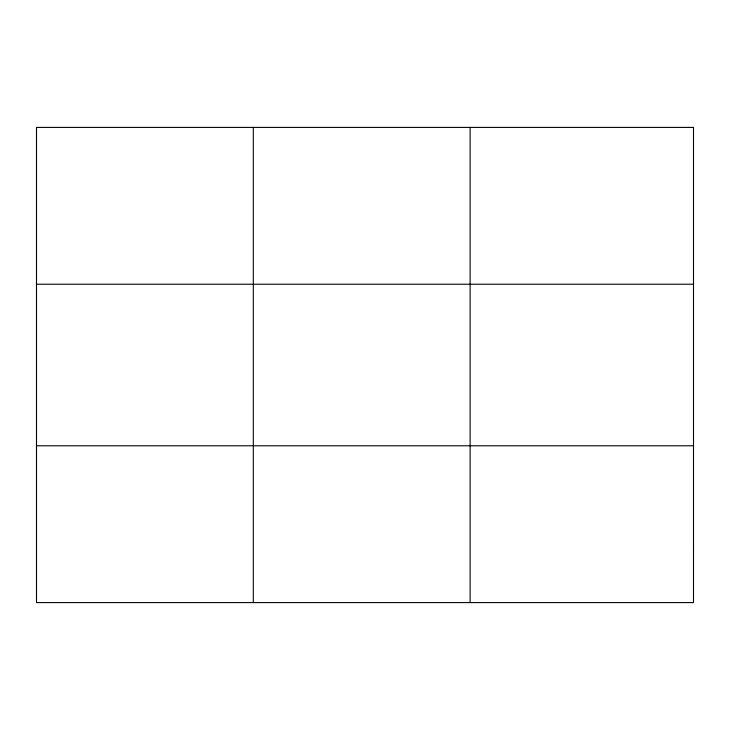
<?xml version="1.0" encoding="UTF-8"?>
<svg xmlns="http://www.w3.org/2000/svg" width="730" height="730" viewBox="0 0 730 730"><rect width="100%" height="100%" fill="white"/><g stroke="black" fill="none" stroke-linecap="round" stroke-linejoin="round"><path stroke-width="1.09" d="M253.31 602.588L253.31 127.412M470.12 602.588L470.12 127.412M36.5 284.226L693.5 284.226M36.5 445.774L693.5 445.774M693.5 550.311L693.5 602.588L36.5 602.588L36.5 127.412L693.5 127.412L693.5 550.311"/></g></svg>
